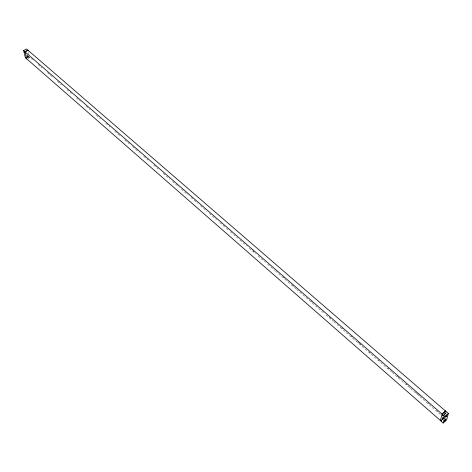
<?xml version="1.0" encoding="UTF-8"?>
<svg xmlns="http://www.w3.org/2000/svg" width="472" height="472" viewBox="0 0 472 472"><rect width="100%" height="100%" fill="white"/><g stroke="black" fill="none" stroke-linecap="round" stroke-linejoin="round"><path stroke-width="0.35" stroke-dasharray="2.36 1.77" d="M442.494 417.655L442.795 417.171L443.532 418.056M444.294 414.534L444.264 414.186M444.612 414.628L445.061 412.953M443.249 418.109L443.09 418.452L442.282 417.738M27.83 56.026L27.111 56.41M446.494 412.622L445.149 413.796L444.878 413.366M444.494 414.788L444.707 414.333L444.317 414.481M443.532 416.546L443.361 416.994L443.928 416.876M443.072 418.658L442.305 419.278L443.108 418.334M443.704 417.968L443.356 418.281M26.662 55.501L26.839 54.876M27.134 55.802L27.736 55.643L26.774 54.805M444.783 413.336L446.087 412.186M440.913 420.074L443.857 417.472L442.742 416.505M441.863 419.331L443.822 417.596M443.656 417.637L443.119 418.605M27.205 56.829L28.403 56.192M27.901 56.687C28.361 57.631 27.258 55.838 29.04 56.074M27.919 58.186L29.718 57.23L32.497 59.643M27.954 58.327L29.748 57.366M445.131 413.796L444.813 413.608M442.329 419.313L443.255 420.121M27.689 56.593C27.966 56.404 27.341 55.566 27.252 56.233M28.084 56.858C25.984 58.487 30.456 56.9 27.004 55.897M445.025 413.478L445.963 414.292M443.721 414.056L444.659 414.87M252.774 250.632L253.889 251.6M283.353 277.212L284.463 278.179M292.805 285.424L293.914 286.392M311.148 301.378L312.263 302.34M329.497 317.326L330.606 318.293M341.728 327.957L342.837 328.925M351.174 336.17L352.289 337.138M357.847 341.97L359.517 343.421M360 343.846L361.186 344.873M369.523 352.124L370.632 353.086M378.361 359.806L379.529 360.82M387.819 368.024L388.981 369.033M397.318 376.284L399.542 378.219M406.18 383.99L407.324 384.987M415.667 392.232L417.891 394.167M418.416 394.627L419.555 395.619M427.88 402.852L429.007 403.831M436.777 410.587L437.904 411.566M38.055 64.481L41.949 67.868M47.507 72.7L51.949 76.57M57.513 81.408L61.401 84.789M66.959 89.627L71.408 93.491M76.411 97.846L80.305 101.232M85.863 106.064L89.751 109.451M96.424 115.256L100.318 118.637M105.875 123.475L109.764 126.862M114.767 131.21L119.77 135.564M124.773 139.913L129.222 143.783M132.555 146.686L139.228 152.485M143.677 156.356L148.119 160.226M153.683 165.058L158.126 168.929M163.129 173.277L169.802 179.083M172.581 181.502L179.254 187.301M181.478 189.237L188.145 195.036M190.924 197.455L197.597 203.261M200.376 205.68L207.049 211.48M209.267 213.415L216.495 219.698M219.834 222.601L225.946 227.923M226.501 228.407L228.171 229.852M230.395 231.787L237.622 238.077M239.847 240.012L247.068 246.295M249.293 248.231L255.966 254.03M258.19 255.966L265.417 262.255M267.636 264.184L274.863 270.474M275.424 270.957L284.315 278.692M284.87 279.176L293.767 286.911M294.322 287.395L295.991 288.846M296.546 289.33L305.437 297.071M305.998 297.549L314.889 305.29M315.443 305.773L323.786 313.024M326.004 314.96L333.232 321.243M333.792 321.727L342.684 329.468M343.238 329.952L391.601 372.019M392.161 372.502L401.052 380.237M401.607 380.721L409.95 387.978M410.504 388.456L440.523 414.569M28.521 52.345L29.034 54.439M442.954 419.714L442.535 419.342L442.954 419.714M27.169 57.082L27.388 57.407L27.175 57.077"/><path stroke-width="0.71" d="M445.71 418.357L445.763 418.168M442.128 414.003L440.388 420.635L443.161 423.059L446.595 420.009L448.4 413.372L445.597 410.947L442.128 414.003L444.931 416.434L443.161 423.059M444.931 416.434L448.4 413.372M23.6 50.539L26.621 48.941L27.972 50.115L24.951 51.714L23.6 50.539L25.411 57.791L26.756 58.965L24.951 51.714M26.721 58.829L440.423 420.511M24.603 51.944L24.815 52.274L24.615 51.926M441.22 420.522L441.639 420.93L441.237 420.493M442.606 415.272L443.031 415.679L442.606 415.272M26.037 57.69L26.249 58.021L26.06 57.667M27.624 50.345L27.836 50.681L27.624 50.345M444.636 421.231L445.479 420.363L444.636 421.231M444.842 420.31L445.786 419.342L444.842 420.31M445.739 417L446.683 416.027L445.739 417M446.046 415.979L446.919 415.142L446.046 415.979M445.562 411.077L442.099 414.127L24.986 51.855L28.007 50.256L445.562 411.077"/></g></svg>
